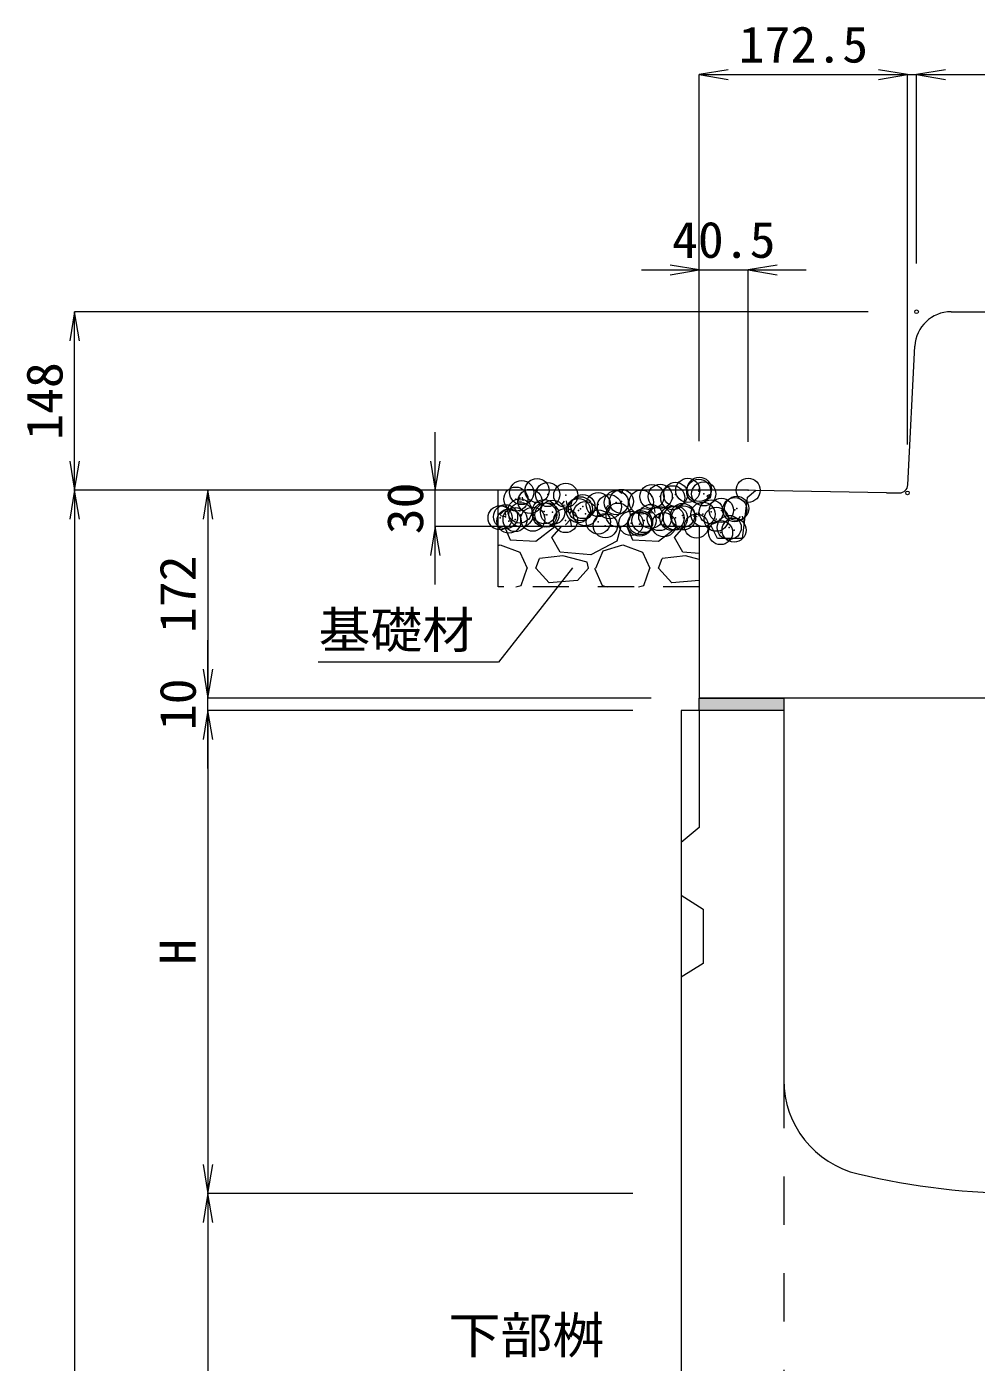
# Model space of a CAD drawing. Units: millimetres at full size. Extents: x 171976 to 209231, y 872007 to 885239.
# Drawn here: x 186142 to 186929, y 882273 to 883378 of the extents above; entities that cross this region are included whole.
import ezdxf
from ezdxf.enums import TextEntityAlignment as Align

# ---------------------------------------------------------------- set-up
doc = ezdxf.new("R2010")
doc.units = ezdxf.units.MM
doc.header["$LTSCALE"] = 40
doc.header["$PDMODE"] = 32
doc.header["$PDSIZE"] = 20
doc.linetypes.add('USER1', pattern=[2, 1, -1])
doc.linetypes.add('USER4', pattern=[1.35, 0.75, -0.6])
for name, color, linetype, lineweight in [('0_2', 7, 'Continuous', 20), ('モルタル', 7, 'Continuous', 9), ('作業エリア', 11, 'Continuous', 13), ('寸法線', 7, 'Continuous', 13), ('本体', 2, 'Continuous', 13), ('補助線', 8, 'Continuous', 5), ('ﾊｯﾁﾝｸﾞ', 7, 'Continuous', 5)]:
    doc.layers.add(name, color=color, linetype=linetype, lineweight=lineweight)
doc.styles.add('ＭＳ 明朝', font='')
doc.styles.get('ＭＳ 明朝').set_extended_font_data('MS Mincho')

# ---------------------------------------------------------------- blocks, each defined once
blk = doc.blocks.new('open_arrow')
at = {"color": 0, "linetype": 'Continuous', "lineweight": -2}
blk.add_lwpolyline([(7.5, 1.25), (0, 0), (7.5, -1.25)], dxfattribs=at)

msp = doc.modelspace()

# ---------------------------------------------------------------- hatches: boundary and pattern name
at = {"layer": 'モルタル'}
msp.add_hatch(color=256, dxfattribs=at).paths.add_polyline_path([(186769.36, 882812.29), (186769.36, 882822.29), (186699.36, 882822.29), (186699.36, 882812.29)])

# ---------------------------------------------------------------- linework, layer by layer
at = {"layer": '0_2', "lineweight": 13}
for p, q in [((186739.86, 882994.5), (186404.89, 882994.5)), ((186745.86, 882994.39), (186739.86, 882994.5))]:
    msp.add_line(p, q, dxfattribs=at)
at = {"layer": '0_2', "linetype": 'USER4', "lineweight": 5}
for p, q in [((186699.36, 882964.5), (186532.76, 882964.5)), ((186699.36, 882914.5), (186532.76, 882914.5))]:
    msp.add_line(p, q, dxfattribs=at)
at = {"layer": 'モルタル'}
msp.add_lwpolyline([(186699.36, 882822.29), (186769.36, 882822.29), (186769.36, 882812.29), (186699.36, 882812.29)], close=True, dxfattribs=at)
at = {"layer": '作業エリア'}
for p in [(186699.36, 882995.29), (186739.86, 882994.5)]:
    msp.add_point(p, dxfattribs=at)
at = {"layer": '寸法線'}
for p, q in [((186699.36, 883338.6), (186871.86, 883338.6)), ((186699.36, 883035.29), (186699.36, 883338.6)), ((186823.86, 883338.6), (186927.36, 883338.6)), ((186871.86, 883032.29), (186871.86, 883338.6)), ((186871.86, 883032.29), (186871.86, 883338.6)), ((186879.36, 883182.29), (186879.36, 883338.6)), ((186879.36, 883338.6), (187059.36, 883338.6)), ((186879.36, 883182.29), (186879.36, 883338.6)), ((186651.36, 883176.94), (186787.86, 883176.94)), ((186699.36, 883035.29), (186699.36, 883176.94)), ((186739.86, 883034.5), (186739.86, 883176.94)), ((186181.78, 882994.5), (186181.78, 883142.29)), ((186839.36, 883142.29), (186181.78, 883142.29)), ((186480.59, 882916.5), (186480.59, 883042.5)), ((186181.78, 882994.5), (186181.78, 881362.29)), ((186699.86, 882994.5), (186181.78, 882994.5)), ((186699.86, 882994.5), (186181.78, 882994.5)), ((186292.23, 882994.5), (186292.23, 882822.29)), ((186699.86, 882994.5), (186292.23, 882994.5)), ((186699.86, 882994.5), (186480.59, 882994.5)), ((186659.36, 882964.5), (186480.59, 882964.5)), ((186292.23, 882764.29), (186292.23, 882870.29)), ((186659.36, 882822.29), (186292.23, 882822.29)), ((186659.36, 882822.29), (186292.23, 882822.29)), ((186292.23, 882812.29), (186292.23, 882412.29)), ((186644.36, 882812.29), (186292.23, 882812.29)), ((186644.36, 882812.29), (186292.23, 882812.29)), ((186644.36, 882412.29), (186292.23, 882412.29)), ((186292.23, 882412.29), (186292.23, 881362.29)), ((186644.36, 882412.29), (186292.23, 882412.29))]:
    msp.add_line(p, q, dxfattribs=at)
msp.add_lwpolyline([(186594.4, 882930.35), (186532.95, 882852.32), (186383.69, 882852.32)], dxfattribs=at)
at = {"layer": '本体'}
for p, q in [((186907.9, 883142.29), (187030.82, 883142.29)), ((186872.19, 882998.94), (186877.93, 883113.78)), ((186739.11, 882988.55), (186745.86, 882994.39)), ((186854.36, 882992.29), (186745.86, 882994.39)), ((186854.36, 882992.29), (186865.2, 882992.29)), ((186739.11, 882988.55), (186734.86, 882954.5)), ((186699.36, 882964.5), (186699.36, 882822.29)), ((186709.36, 882964.5), (186699.36, 882964.5)), ((186714.36, 882954.5), (186709.36, 882964.5)), ((186734.86, 882954.5), (186714.36, 882954.5)), ((187239.36, 882822.29), (186699.36, 882822.29)), ((186684.36, 882812.29), (186684.36, 881362.29)), ((186769.36, 882812.29), (186684.36, 882812.29)), ((186699.36, 882812.29), (186699.36, 882715.29)), ((186769.36, 882812.29), (186769.36, 882506.32)), ((186699.36, 882715.29), (186684.36, 882702.79))]:
    msp.add_line(p, q, dxfattribs=at)
at = {"layer": '本体', "lineweight": 9}
for p, q in [((186684.36, 882659.16), (186702.56, 882647.79)), ((186702.56, 882647.79), (186702.56, 882602.79)), ((186702.56, 882602.79), (186684.36, 882591.41))]:
    msp.add_line(p, q, dxfattribs=at)
at = {"layer": '本体', "linetype": 'USER1', "lineweight": 15}
msp.add_line((186769.36, 882506.32), (186769.36, 881462.29), dxfattribs=at)
at = {"layer": '本体'}
for centre, radius, start, end in [((186907.9, 883112.29), 30, 90, 177.13759), ((186865.2, 882999.29), 7, 270, 357.13759), ((186849.36, 882506.32), 80, 180, 256.65764), ((186969.36, 883012.29), 600, 256.65764, 283.34236)]:
    msp.add_arc(centre, radius, start, end, dxfattribs=at)
at = {"layer": '補助線', "lineweight": 13}
msp.add_line((186532.76, 882914.5), (186532.76, 882994.5), dxfattribs=at)
at = {"layer": '補助線', "lineweight": 9}
for centre in [(186879.36, 883142.29), (186871.86, 882992.29)]:
    msp.add_circle(centre, 1.5, dxfattribs=at)
at = {"layer": 'ﾊｯﾁﾝｸﾞ'}
for p, q in [((186632.69, 882993.71), (186635.22, 882992.01)), ((186632.99, 882994.36), (186633.35, 882994.5)), ((186635.29, 882991.98), (186636.14, 882994.5)), ((186705.99, 882990.29), (186709.55, 882991.66)), ((186708.3, 882987.92), (186709.33, 882990.99)), ((186548.9, 882985.73), (186551.35, 882988.65)), ((186548.9, 882985.71), (186551.94, 882985.45)), ((186553.53, 882985.74), (186552.94, 882988.92)), ((186585.34, 882982.54), (186587.79, 882985.46)), ((186585.34, 882982.52), (186588.38, 882982.26)), ((186589.96, 882982.55), (186589.37, 882985.74)), ((186621.78, 882979.35), (186624.23, 882982.27)), ((186626.4, 882979.36), (186625.81, 882982.55)), ((186705.7, 882989.65), (186708.22, 882987.94)), ((186534.2, 882974.26), (186538.15, 882978.39)), ((186534.51, 882973.59), (186539.03, 882972.89)), ((186539.14, 882973.61), (186538.58, 882978.44)), ((186588.41, 882965.85), (186592.37, 882969.98)), ((186590.01, 882977.33), (186592.54, 882975.62)), ((186590.3, 882977.98), (186593.86, 882979.34)), ((186592.61, 882975.6), (186593.64, 882978.67)), ((186593.36, 882965.2), (186592.8, 882970.03)), ((186621.78, 882979.34), (186624.81, 882979.07)), ((186658.21, 882976.16), (186660.66, 882979.08)), ((186658.21, 882976.15), (186661.25, 882975.88)), ((186662.84, 882976.18), (186662.25, 882979.36)), ((186663.01, 882973.26), (186665.54, 882971.56)), ((186663.31, 882973.91), (186666.87, 882975.27)), ((186665.62, 882971.53), (186666.65, 882974.6)), ((186694.65, 882972.98), (186697.1, 882975.89)), ((186694.65, 882972.96), (186697.69, 882972.7)), ((186699.27, 882972.99), (186698.69, 882976.17)), ((186731.09, 882969.79), (186733.54, 882972.71)), ((186731.09, 882969.77), (186734.12, 882969.51)), ((186735.71, 882969.8), (186735.12, 882972.98)), ((186736.02, 882969.19), (186736.64, 882968.77)), ((186736.31, 882969.84), (186736.8, 882970.03)), ((186532.82, 882964.5), (186532.76, 882964.29)), ((186537.87, 882964.5), (186542.56, 882953.37)), ((186563.89, 882952.35), (186579.61, 882964.5)), ((186577.1, 882955.4), (186585.29, 882964.5)), ((186588.73, 882965.19), (186593.13, 882964.5)), ((186634.42, 882964.5), (186630.95, 882952.36)), ((186639.47, 882964.5), (186644.16, 882953.37)), ((186665.49, 882952.35), (186681.21, 882964.5)), ((186678.7, 882955.4), (186686.89, 882964.5)), ((186532.76, 882948.78), (186534.43, 882949.31)), ((186534.43, 882949.31), (186550.68, 882943.21)), ((186542.56, 882953.37), (186563.89, 882952.35)), ((186584.21, 882943.21), (186577.1, 882955.4)), ((186630.95, 882952.36), (186609.61, 882941.18)), ((186619.77, 882944.23), (186636.03, 882949.31)), ((186636.03, 882949.31), (186652.28, 882943.21)), ((186644.16, 882953.37), (186665.49, 882952.35)), ((186685.81, 882943.21), (186678.7, 882955.4)), ((186550.68, 882943.21), (186556.78, 882930)), ((186563.89, 882930), (186566.94, 882938.13)), ((186586.24, 882940.16), (186566.94, 882938.13)), ((186609.61, 882941.18), (186584.21, 882943.21)), ((186606.56, 882935.08), (186586.24, 882940.16)), ((186613.68, 882930), (186619.77, 882944.23)), ((186652.28, 882943.21), (186658.38, 882930)), ((186665.49, 882930), (186668.54, 882938.13)), ((186687.84, 882940.16), (186668.54, 882938.13)), ((186699.36, 882942.13), (186685.81, 882943.21)), ((186699.36, 882937.28), (186687.84, 882940.16)), ((186551.7, 882915.78), (186556.78, 882930)), ((186575.07, 882917.81), (186563.89, 882930)), ((186607.58, 882930), (186598.44, 882919.84)), ((186607.58, 882930), (186606.56, 882935.08)), ((186612.66, 882930), (186618.76, 882915.78)), ((186653.3, 882915.78), (186658.38, 882930)), ((186676.67, 882917.81), (186665.49, 882930)), ((186547.36, 882914.5), (186551.7, 882915.78)), ((186598.44, 882919.84), (186575.07, 882917.81)), ((186618.76, 882915.78), (186623.1, 882914.5)), ((186648.96, 882914.5), (186653.3, 882915.78)), ((186699.36, 882919.78), (186676.67, 882917.81))]:
    msp.add_line(p, q, dxfattribs=at)
for p in [(186552.24, 882992.62), (186564.96, 882994.29), (186689.81, 882994.41), (186698.92, 882993.65), (186547.4, 882987.17), (186559.13, 882985.22), (186573.78, 882990.98), (186588.76, 882990.31), (186602.92, 882981.01), (186615.64, 882982.69), (186624.91, 882980.9), (186630.56, 882984.24), (186634.88, 882985.22), (186651.29, 882984.71), (186660.18, 882989.33), (186666.96, 882989.45), (186677.37, 882988.29), (186679.68, 882991.12), (186703.03, 882991.54), (186534.32, 882971.71), (186538.88, 882972.58), (186546.78, 882970.26), (186550.72, 882977.39), (186551.6, 882974.26), (186561.43, 882970.57), (186570.84, 882976.79), (186571.3, 882974.07), (186573.17, 882974.07), (186577.84, 882976.24), (186599.25, 882977.65), (186600.93, 882979.16), (186604.96, 882975.1), (186632.08, 882973.95), (186659.19, 882972.81), (186666.31, 882971.08), (186676.76, 882971.37), (186679.58, 882971.55), (186685.55, 882973.62), (186686.31, 882971.66), (186702.42, 882974.63), (186709.21, 882976.63), (186713.43, 882970.52), (186717.63, 882977.84), (186728.8, 882978.44), (186730.35, 882979.51), (186541.68, 882968.99), (186588.55, 882969.42), (186615.67, 882968.27), (186621.51, 882965.19), (186642.79, 882967.13), (186649.96, 882966.46), (186650.67, 882967.8), (186653.59, 882969.41), (186669.91, 882965.98), (186697.02, 882964.84), (186716.99, 882959.48), (186724.14, 882963.69), (186728.18, 882961.52)]:
    msp.add_point(p, dxfattribs=at)

# ---------------------------------------------------------------- block references
at = {"layer": '寸法線', "xscale": 3.2, "yscale": 3.2}
for p in [(186699.36, 883338.6), (186879.36, 883338.6), (186879.36, 883338.6), (186739.86, 883176.94)]:
    msp.add_blockref('open_arrow', p, dxfattribs=at)
at = {"layer": '寸法線'}
for p, xscale, yscale, rotation in [((186871.86, 883338.6), 3.2, 3.2, 180), ((186871.86, 883338.6), 3.2, 3.2, 180), ((186699.36, 883176.94), 3.2, 3.2, 180), ((186181.78, 883142.29), 3.2, 3.2, 270), ((186181.78, 882994.5), 3.2, 3.2, 90), ((186480.59, 882994.5), 3.2, 3.2, 90), ((186181.78, 882994.5), 3.2, 3.2, 270), ((186292.23, 882994.5), 3.2, 3.2, 270), ((186480.59, 882964.5), 3.2, 3.2, 270), ((186594.4, 882930.35), 0.133, 0.133, 231.8), ((186292.23, 882822.29), 3.2, 3.2, 90), ((186292.23, 882822.29), 3.2, 3.2, 90), ((186292.23, 882812.29), 3.2, 3.2, 270), ((186292.23, 882812.29), 3.2, 3.2, 270), ((186292.23, 882412.29), 3.2, 3.2, 90), ((186292.23, 882412.29), 3.2, 3.2, 270)]:
    msp.add_blockref('open_arrow', p, dxfattribs=dict(at, xscale=xscale, yscale=yscale, rotation=rotation))

# ---------------------------------------------------------------- texts
at = {"layer": '寸法線', "style": 'ＭＳ 明朝', "width": 1.05}
for s, p in [('172.5', (186785.61, 883363.6)), ('40.5', (186719.61, 883201.94))]:
    msp.add_text(s, height=30.02, dxfattribs=at).set_placement(p, align=Align.MIDDLE_CENTER)
for s, p in [('148', (186156.78, 883068.39)), ('30', (186455.59, 882979.5)), ('172', (186267.23, 882908.39)), ('10', (186267.23, 882817.29)), ('H', (186267.23, 882612.29))]:
    msp.add_text(s, height=30.02, rotation=90, dxfattribs=at).set_placement(p, align=Align.MIDDLE_CENTER)
for s, p in [('基礎材', (186512.95, 882893.81)), ('下部桝', (186620.65, 882309.96))]:
    msp.add_text(s, height=30.02, dxfattribs=at).set_placement(p, align=Align.TOP_RIGHT)

doc.saveas('drawing.dxf')
